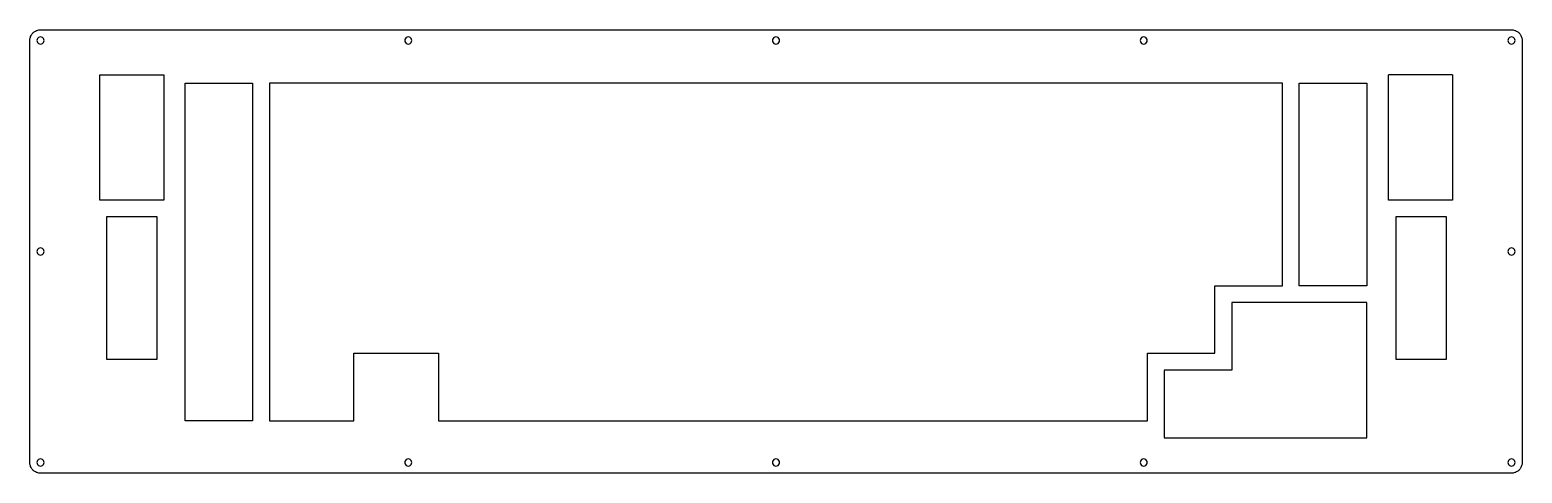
# Model space of a CAD drawing. Extents: x -19 to 402, y 140 to 265.
import ezdxf

# ---------------------------------------------------------------- set-up
doc = ezdxf.new("R2010")
doc.units = 0
doc.header["$MEASUREMENT"] = 0

msp = doc.modelspace()

# ---------------------------------------------------------------- linework, layer by layer
at = {"color": 0}
for p, q in [((-19.37, 261.62), (-19.36, 261.85)), ((-19.37, 142.61), (-19.37, 261.62)), ((-19.36, 261.85), (-19.33, 262.09)), ((-19.33, 262.09), (-19.29, 262.32)), ((-19.29, 262.32), (-19.22, 262.55)), ((-19.22, 262.55), (-19.14, 262.77)), ((-19.14, 262.77), (-19.04, 262.98)), ((-19.04, 262.98), (-18.93, 263.19)), ((-18.93, 263.19), (-18.8, 263.38)), ((-18.8, 263.38), (-18.65, 263.57)), ((-18.65, 263.57), (-18.49, 263.74)), ((-18.49, 263.74), (-18.32, 263.9)), ((-18.32, 263.9), (-18.13, 264.05)), ((-18.13, 264.05), (-17.94, 264.18)), ((-17.94, 264.18), (-17.73, 264.29)), ((-17.73, 264.29), (-17.52, 264.39)), ((-17.52, 264.39), (-17.3, 264.47)), ((-17.32, 261.93), (-17.37, 261.62)), ((-17.37, 261.62), (-17.32, 261.31)), ((-17.18, 262.21), (-17.32, 261.93)), ((-17.32, 261.31), (-17.18, 261.03)), ((-17.3, 264.47), (-17.07, 264.54)), ((-16.96, 262.43), (-17.18, 262.21)), ((-17.18, 261.03), (-16.96, 260.81)), ((-17.07, 264.54), (-16.84, 264.58)), ((-16.68, 262.57), (-16.96, 262.43)), ((-16.84, 264.58), (-16.6, 264.61)), ((-16.37, 262.62), (-16.68, 262.57)), ((-16.6, 264.61), (-16.37, 264.62)), ((-16.37, 264.62), (398.63, 264.62)), ((-16.06, 262.57), (-16.37, 262.62)), ((-15.78, 262.43), (-16.06, 262.57)), ((-15.56, 262.21), (-15.78, 262.43)), ((-15.78, 260.81), (-15.56, 261.03)), ((-15.42, 261.93), (-15.56, 262.21)), ((-15.56, 261.03), (-15.42, 261.31)), ((-15.37, 261.62), (-15.42, 261.93)), ((-15.42, 261.31), (-15.37, 261.62)), ((86.43, 261.93), (86.38, 261.62)), ((86.38, 261.62), (86.43, 261.31)), ((86.57, 262.21), (86.43, 261.93)), ((86.43, 261.31), (86.57, 261.03)), ((86.79, 262.43), (86.57, 262.21)), ((86.57, 261.03), (86.79, 260.81)), ((87.07, 262.57), (86.79, 262.43)), ((87.38, 262.62), (87.07, 262.57)), ((87.69, 262.57), (87.38, 262.62)), ((87.97, 262.43), (87.69, 262.57)), ((88.19, 262.21), (87.97, 262.43)), ((87.97, 260.81), (88.19, 261.03)), ((88.33, 261.93), (88.19, 262.21)), ((88.19, 261.03), (88.33, 261.31)), ((88.38, 261.62), (88.33, 261.93)), ((88.33, 261.31), (88.38, 261.62)), ((190.18, 261.93), (190.13, 261.62)), ((190.13, 261.62), (190.18, 261.31)), ((190.32, 262.21), (190.18, 261.93)), ((190.18, 261.31), (190.32, 261.03)), ((190.54, 262.43), (190.32, 262.21)), ((190.32, 261.03), (190.54, 260.81)), ((190.82, 262.57), (190.54, 262.43)), ((191.13, 262.62), (190.82, 262.57)), ((191.44, 262.57), (191.13, 262.62)), ((191.72, 262.43), (191.44, 262.57)), ((191.94, 262.21), (191.72, 262.43)), ((191.72, 260.81), (191.94, 261.03)), ((192.08, 261.93), (191.94, 262.21)), ((191.94, 261.03), (192.08, 261.31)), ((192.13, 261.62), (192.08, 261.93)), ((192.08, 261.31), (192.13, 261.62)), ((293.93, 261.93), (293.88, 261.62)), ((293.88, 261.62), (293.93, 261.31)), ((294.07, 262.21), (293.93, 261.93)), ((293.93, 261.31), (294.07, 261.03)), ((294.29, 262.43), (294.07, 262.21)), ((294.07, 261.03), (294.29, 260.81)), ((294.57, 262.57), (294.29, 262.43)), ((294.88, 262.62), (294.57, 262.57)), ((295.19, 262.57), (294.88, 262.62)), ((295.47, 262.43), (295.19, 262.57)), ((295.69, 262.21), (295.47, 262.43)), ((295.47, 260.81), (295.69, 261.03)), ((295.83, 261.93), (295.69, 262.21)), ((295.69, 261.03), (295.83, 261.31)), ((295.88, 261.62), (295.83, 261.93)), ((295.83, 261.31), (295.88, 261.62)), ((397.68, 261.93), (397.63, 261.62)), ((397.63, 261.62), (397.68, 261.31)), ((397.82, 262.21), (397.68, 261.93)), ((397.68, 261.31), (397.82, 261.03)), ((398.04, 262.43), (397.82, 262.21)), ((397.82, 261.03), (398.04, 260.81)), ((398.32, 262.57), (398.04, 262.43)), ((398.63, 262.62), (398.32, 262.57)), ((398.63, 264.62), (398.87, 264.61)), ((398.94, 262.57), (398.63, 262.62)), ((398.87, 264.61), (399.1, 264.58)), ((399.22, 262.43), (398.94, 262.57)), ((399.1, 264.58), (399.33, 264.54)), ((399.44, 262.21), (399.22, 262.43)), ((399.22, 260.81), (399.44, 261.03)), ((399.33, 264.54), (399.56, 264.47)), ((399.58, 261.93), (399.44, 262.21)), ((399.44, 261.03), (399.58, 261.31)), ((399.56, 264.47), (399.78, 264.39)), ((399.63, 261.62), (399.58, 261.93)), ((399.58, 261.31), (399.63, 261.62)), ((399.78, 264.39), (399.99, 264.29)), ((399.99, 264.29), (400.2, 264.18)), ((400.2, 264.18), (400.39, 264.05)), ((400.39, 264.05), (400.58, 263.9)), ((400.58, 263.9), (400.75, 263.74)), ((400.75, 263.74), (400.91, 263.57)), ((400.91, 263.57), (401.06, 263.38)), ((401.06, 263.38), (401.19, 263.19)), ((401.19, 263.19), (401.3, 262.98)), ((401.3, 262.98), (401.4, 262.77)), ((401.4, 262.77), (401.48, 262.55)), ((401.48, 262.55), (401.55, 262.32)), ((401.55, 262.32), (401.59, 262.09)), ((401.59, 262.09), (401.62, 261.85)), ((401.62, 261.85), (401.63, 261.62)), ((401.63, 261.62), (401.63, 142.61)), ((-16.96, 260.81), (-16.68, 260.67)), ((-16.68, 260.67), (-16.37, 260.62)), ((-16.37, 260.62), (-16.06, 260.67)), ((-16.06, 260.67), (-15.78, 260.81)), ((86.79, 260.81), (87.07, 260.67)), ((87.07, 260.67), (87.38, 260.62)), ((87.38, 260.62), (87.69, 260.67)), ((87.69, 260.67), (87.97, 260.81)), ((190.54, 260.81), (190.82, 260.67)), ((190.82, 260.67), (191.13, 260.62)), ((191.13, 260.62), (191.44, 260.67)), ((191.44, 260.67), (191.72, 260.81)), ((294.29, 260.81), (294.57, 260.67)), ((294.57, 260.67), (294.88, 260.62)), ((294.88, 260.62), (295.19, 260.67)), ((295.19, 260.67), (295.47, 260.81)), ((398.04, 260.81), (398.32, 260.67)), ((398.32, 260.67), (398.63, 260.62)), ((398.63, 260.62), (398.94, 260.67)), ((398.94, 260.67), (399.22, 260.81)), ((0.36, 216.55), (0.35, 251.9)), ((18.4, 251.9), (18.41, 216.55)), ((24.44, 249.62), (43.49, 249.62)), ((24.44, 154.36), (24.44, 249.62)), ((24.44, 249.62), (43.49, 249.62)), ((24.44, 154.37), (24.44, 249.62)), ((43.49, 249.62), (43.49, 154.36)), ((43.49, 249.62), (43.49, 154.37)), ((48.26, 249.62), (48.26, 154.36)), ((334.01, 249.62), (48.26, 249.62)), ((48.26, 249.62), (48.26, 154.37)), ((334, 249.62), (48.26, 249.62)), ((334, 192.47), (334, 249.62)), ((334.01, 192.47), (334.01, 249.62)), ((338.77, 249.62), (357.82, 249.62)), ((338.77, 192.47), (338.77, 249.62)), ((338.77, 249.62), (357.82, 249.62)), ((338.77, 192.47), (338.77, 249.62)), ((357.82, 249.62), (357.82, 192.47)), ((357.82, 249.62), (357.82, 192.47)), ((363.89, 216.55), (363.89, 251.9)), ((381.94, 251.9), (381.94, 216.55)), ((18.41, 216.55), (0.36, 216.55)), ((381.94, 216.55), (363.89, 216.55)), ((2.31, 212.01), (16.46, 212.01)), ((2.31, 171.66), (2.31, 212.01)), ((16.46, 212.01), (16.46, 171.66)), ((366.05, 212.01), (380.2, 212.01)), ((366.05, 171.66), (366.05, 212.01)), ((380.2, 212.01), (380.2, 171.66)), ((-17.32, 202.42), (-17.37, 202.11)), ((-17.37, 202.11), (-17.32, 201.8)), ((-17.18, 202.7), (-17.32, 202.42)), ((-16.96, 202.92), (-17.18, 202.7)), ((-16.68, 203.06), (-16.96, 202.92)), ((-16.37, 203.11), (-16.68, 203.06)), ((-16.06, 203.06), (-16.37, 203.11)), ((-15.78, 202.92), (-16.06, 203.06)), ((-15.56, 202.7), (-15.78, 202.92)), ((-15.42, 202.42), (-15.56, 202.7)), ((-15.37, 202.11), (-15.42, 202.42)), ((-15.42, 201.8), (-15.37, 202.11)), ((397.68, 202.42), (397.63, 202.11)), ((397.63, 202.11), (397.68, 201.8)), ((397.82, 202.7), (397.68, 202.42)), ((398.04, 202.92), (397.82, 202.7)), ((398.32, 203.06), (398.04, 202.92)), ((398.63, 203.11), (398.32, 203.06)), ((398.94, 203.06), (398.63, 203.11)), ((399.22, 202.92), (398.94, 203.06)), ((399.44, 202.7), (399.22, 202.92)), ((399.58, 202.42), (399.44, 202.7)), ((399.63, 202.11), (399.58, 202.42)), ((399.58, 201.8), (399.63, 202.11)), ((-17.32, 201.8), (-17.18, 201.52)), ((-17.18, 201.52), (-16.96, 201.3)), ((-16.96, 201.3), (-16.68, 201.16)), ((-16.68, 201.16), (-16.37, 201.11)), ((-16.37, 201.11), (-16.06, 201.16)), ((-16.06, 201.16), (-15.78, 201.3)), ((-15.78, 201.3), (-15.56, 201.52)), ((-15.56, 201.52), (-15.42, 201.8)), ((397.68, 201.8), (397.82, 201.52)), ((397.82, 201.52), (398.04, 201.3)), ((398.04, 201.3), (398.32, 201.16)), ((398.32, 201.16), (398.63, 201.11)), ((398.63, 201.11), (398.94, 201.16)), ((398.94, 201.16), (399.22, 201.3)), ((399.22, 201.3), (399.44, 201.52)), ((399.44, 201.52), (399.58, 201.8)), ((314.96, 173.41), (314.96, 192.47)), ((314.96, 192.47), (334.01, 192.47)), ((314.96, 173.42), (314.96, 192.47)), ((314.96, 192.47), (334, 192.47)), ((357.82, 192.47), (338.77, 192.47)), ((357.82, 192.47), (338.77, 192.47)), ((319.72, 187.71), (319.72, 168.66)), ((357.82, 187.71), (319.72, 187.71)), ((319.72, 187.71), (319.72, 168.66)), ((357.82, 187.71), (319.72, 187.71)), ((357.82, 149.6), (357.82, 187.71)), ((357.82, 149.6), (357.82, 187.71)), ((72.07, 154.37), (72.07, 173.42)), ((72.07, 173.42), (95.88, 173.42)), ((72.07, 154.36), (72.07, 173.41)), ((72.07, 173.41), (95.88, 173.41)), ((95.88, 173.42), (95.88, 154.37)), ((95.88, 173.41), (95.88, 154.36)), ((295.91, 154.37), (295.91, 173.42)), ((295.91, 173.42), (314.96, 173.42)), ((295.91, 154.36), (295.91, 173.41)), ((295.91, 173.41), (314.96, 173.41)), ((16.46, 171.66), (2.31, 171.66)), ((319.72, 168.66), (300.67, 168.66)), ((300.67, 168.66), (300.67, 149.6)), ((319.72, 168.66), (300.67, 168.66)), ((300.67, 168.66), (300.67, 149.6)), ((380.2, 171.66), (366.05, 171.66)), ((43.49, 154.37), (24.44, 154.37)), ((43.49, 154.36), (24.44, 154.36)), ((48.26, 154.37), (72.07, 154.37)), ((48.26, 154.36), (72.07, 154.36)), ((95.88, 154.37), (295.91, 154.37)), ((95.88, 154.36), (295.91, 154.36)), ((300.67, 149.6), (357.82, 149.6)), ((300.67, 149.6), (357.82, 149.6)), ((-17.18, 143.19), (-17.32, 142.91)), ((-16.96, 143.41), (-17.18, 143.19)), ((-16.68, 143.56), (-16.96, 143.41)), ((-16.37, 143.6), (-16.68, 143.56)), ((-16.06, 143.56), (-16.37, 143.6)), ((-15.78, 143.41), (-16.06, 143.56)), ((-15.56, 143.19), (-15.78, 143.41)), ((-15.42, 142.91), (-15.56, 143.19)), ((86.57, 143.19), (86.43, 142.91)), ((86.79, 143.41), (86.57, 143.19)), ((87.07, 143.56), (86.79, 143.41)), ((87.38, 143.6), (87.07, 143.56)), ((87.69, 143.56), (87.38, 143.6)), ((87.97, 143.41), (87.69, 143.56)), ((88.19, 143.19), (87.97, 143.41)), ((88.33, 142.91), (88.19, 143.19)), ((190.32, 143.19), (190.18, 142.91)), ((190.54, 143.41), (190.32, 143.19)), ((190.82, 143.56), (190.54, 143.41)), ((191.13, 143.6), (190.82, 143.56)), ((191.44, 143.56), (191.13, 143.6)), ((191.72, 143.41), (191.44, 143.56)), ((191.94, 143.19), (191.72, 143.41)), ((192.08, 142.91), (191.94, 143.19)), ((294.07, 143.19), (293.93, 142.91)), ((294.29, 143.41), (294.07, 143.19)), ((294.57, 143.56), (294.29, 143.41)), ((294.88, 143.6), (294.57, 143.56)), ((295.19, 143.56), (294.88, 143.6)), ((295.47, 143.41), (295.19, 143.56)), ((295.69, 143.19), (295.47, 143.41)), ((295.83, 142.91), (295.69, 143.19)), ((397.82, 143.19), (397.68, 142.91)), ((398.04, 143.41), (397.82, 143.19)), ((398.32, 143.56), (398.04, 143.41)), ((398.63, 143.6), (398.32, 143.56)), ((398.94, 143.56), (398.63, 143.6)), ((399.22, 143.41), (398.94, 143.56)), ((399.44, 143.19), (399.22, 143.41)), ((399.58, 142.91), (399.44, 143.19)), ((-19.36, 142.37), (-19.37, 142.61)), ((-19.33, 142.14), (-19.36, 142.37)), ((-19.29, 141.91), (-19.33, 142.14)), ((-19.22, 141.68), (-19.29, 141.91)), ((-19.14, 141.46), (-19.22, 141.68)), ((-19.04, 141.24), (-19.14, 141.46)), ((-18.93, 141.04), (-19.04, 141.24)), ((-18.8, 140.84), (-18.93, 141.04)), ((-18.65, 140.66), (-18.8, 140.84)), ((-18.49, 140.48), (-18.65, 140.66)), ((-18.32, 140.32), (-18.49, 140.48)), ((-18.13, 140.18), (-18.32, 140.32)), ((-17.94, 140.05), (-18.13, 140.18)), ((-17.73, 139.93), (-17.94, 140.05)), ((-17.52, 139.83), (-17.73, 139.93)), ((-17.3, 139.75), (-17.52, 139.83)), ((-17.32, 142.91), (-17.37, 142.61)), ((-17.37, 142.61), (-17.32, 142.3)), ((-17.32, 142.3), (-17.18, 142.02)), ((-17.07, 139.69), (-17.3, 139.75)), ((-17.18, 142.02), (-16.96, 141.8)), ((-16.84, 139.64), (-17.07, 139.69)), ((-16.96, 141.8), (-16.68, 141.65)), ((-16.6, 139.62), (-16.84, 139.64)), ((-16.68, 141.65), (-16.37, 141.6)), ((-16.37, 139.61), (-16.6, 139.62)), ((-16.37, 141.6), (-16.06, 141.65)), ((398.63, 139.61), (-16.37, 139.61)), ((-16.06, 141.65), (-15.78, 141.8)), ((-15.78, 141.8), (-15.56, 142.02)), ((-15.56, 142.02), (-15.42, 142.3)), ((-15.37, 142.61), (-15.42, 142.91)), ((-15.42, 142.3), (-15.37, 142.61)), ((86.43, 142.91), (86.38, 142.61)), ((86.38, 142.61), (86.43, 142.3)), ((86.43, 142.3), (86.57, 142.02)), ((86.57, 142.02), (86.79, 141.8)), ((86.79, 141.8), (87.07, 141.65)), ((87.07, 141.65), (87.38, 141.6)), ((87.38, 141.6), (87.69, 141.65)), ((87.69, 141.65), (87.97, 141.8)), ((87.97, 141.8), (88.19, 142.02)), ((88.19, 142.02), (88.33, 142.3)), ((88.38, 142.61), (88.33, 142.91)), ((88.33, 142.3), (88.38, 142.61)), ((190.18, 142.91), (190.13, 142.61)), ((190.13, 142.61), (190.18, 142.3)), ((190.18, 142.3), (190.32, 142.02)), ((190.32, 142.02), (190.54, 141.8)), ((190.54, 141.8), (190.82, 141.65)), ((190.82, 141.65), (191.13, 141.6)), ((191.13, 141.6), (191.44, 141.65)), ((191.44, 141.65), (191.72, 141.8)), ((191.72, 141.8), (191.94, 142.02)), ((191.94, 142.02), (192.08, 142.3)), ((192.13, 142.61), (192.08, 142.91)), ((192.08, 142.3), (192.13, 142.61)), ((293.93, 142.91), (293.88, 142.61)), ((293.88, 142.61), (293.93, 142.3)), ((293.93, 142.3), (294.07, 142.02)), ((294.07, 142.02), (294.29, 141.8)), ((294.29, 141.8), (294.57, 141.65)), ((294.57, 141.65), (294.88, 141.6)), ((294.88, 141.6), (295.19, 141.65)), ((295.19, 141.65), (295.47, 141.8)), ((295.47, 141.8), (295.69, 142.02)), ((295.69, 142.02), (295.83, 142.3)), ((295.88, 142.61), (295.83, 142.91)), ((295.83, 142.3), (295.88, 142.61)), ((397.68, 142.91), (397.63, 142.61)), ((397.63, 142.61), (397.68, 142.3)), ((397.68, 142.3), (397.82, 142.02)), ((397.82, 142.02), (398.04, 141.8)), ((398.04, 141.8), (398.32, 141.65)), ((398.32, 141.65), (398.63, 141.6)), ((398.63, 141.6), (398.94, 141.65)), ((398.87, 139.62), (398.63, 139.61)), ((399.1, 139.64), (398.87, 139.62)), ((398.94, 141.65), (399.22, 141.8)), ((399.33, 139.69), (399.1, 139.64)), ((399.22, 141.8), (399.44, 142.02)), ((399.56, 139.75), (399.33, 139.69)), ((399.44, 142.02), (399.58, 142.3)), ((399.78, 139.83), (399.56, 139.75)), ((399.63, 142.61), (399.58, 142.91)), ((399.58, 142.3), (399.63, 142.61)), ((399.99, 139.93), (399.78, 139.83)), ((400.2, 140.05), (399.99, 139.93)), ((400.39, 140.18), (400.2, 140.05)), ((400.58, 140.32), (400.39, 140.18)), ((400.75, 140.48), (400.58, 140.32)), ((400.91, 140.66), (400.75, 140.48)), ((401.06, 140.84), (400.91, 140.66)), ((401.19, 141.04), (401.06, 140.84)), ((401.3, 141.24), (401.19, 141.04)), ((401.4, 141.46), (401.3, 141.24)), ((401.48, 141.68), (401.4, 141.46)), ((401.55, 141.91), (401.48, 141.68)), ((401.59, 142.14), (401.55, 141.91)), ((401.62, 142.37), (401.59, 142.14)), ((401.63, 142.61), (401.62, 142.37))]:
    msp.add_line(p, q, dxfattribs=at)
at = {"linetype": 'Continuous'}
for p, q in [((0.35, 251.9), (18.4, 251.9)), ((381.94, 251.9), (363.89, 251.9))]:
    msp.add_line(p, q, dxfattribs=at)

doc.saveas('drawing.dxf')
